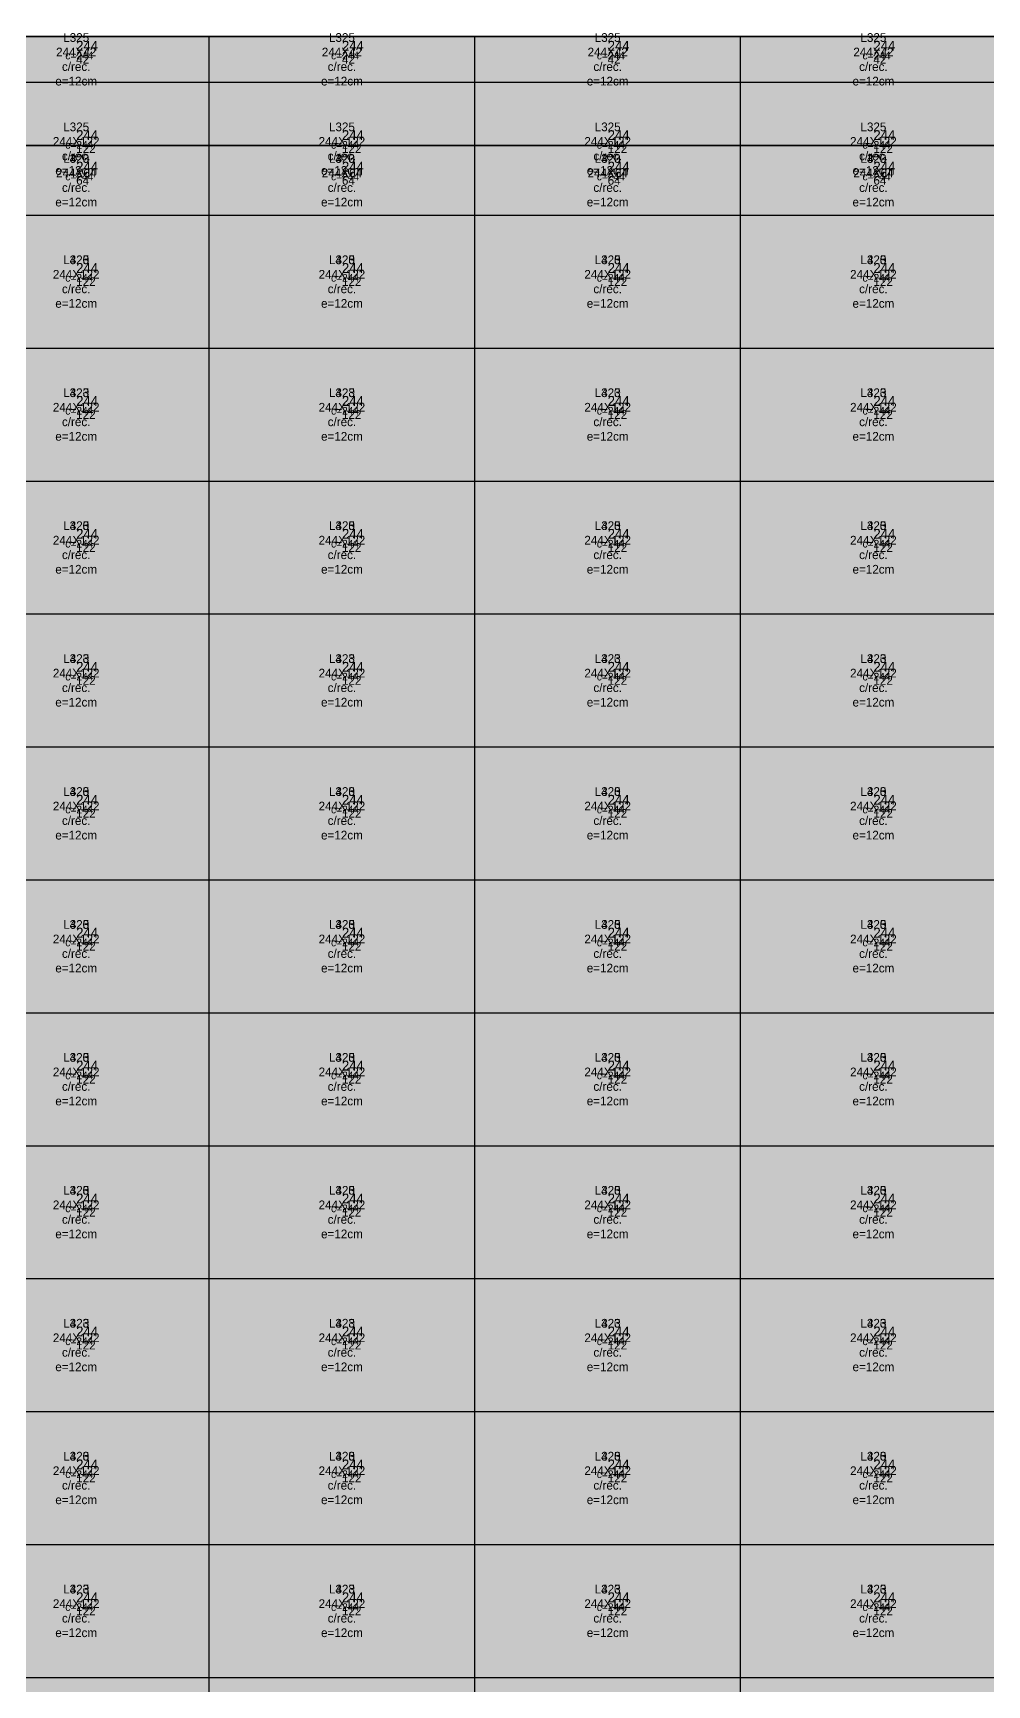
# Model space of a CAD drawing. Extents: x -13000 to 6245, y -61 to 2973.
# Drawn here: x 1790 to 2666, y 1457 to 2973 of the extents above; entities that cross this region are included whole.
import ezdxf

# ---------------------------------------------------------------- set-up
doc = ezdxf.new("R2010")
doc.units = 0
for name, color, linetype in [('3', 3, 'Continuous'), ('4', 4, 'Continuous'), ('AUX00', 7, 'Continuous'), ('Hachura', 251, 'Continuous'), ('Painéis', 200, 'Continuous')]:
    doc.layers.add(name, color=color, linetype=linetype)

msp = doc.modelspace()

# ---------------------------------------------------------------- hatches: boundary and pattern name
at = {"layer": 'Hachura'}
h = msp.add_hatch(color=7, dxfattribs=at)
h.dxf.hatch_style = 1
h.paths.add_polyline_path([(0, 0), (6184.2, 0), (6184.2, 2970), (0, 2970)])
h = msp.add_hatch(color=7, dxfattribs=at)
h.dxf.hatch_style = 1
h.paths.add_polyline_path([(0, 0), (5984.2, 0), (5984.2, 2870), (0, 2870)])
h = msp.add_hatch(color=7, dxfattribs=at)
h.dxf.hatch_style = 1
h.paths.add_polyline_path([(0, 0), (5984.2, 0), (5984.2, 2870), (0, 2870)])

# ---------------------------------------------------------------- linework, layer by layer
at = {"layer": '3'}
for p, q in [((6184.2, 2970), (0, 2970)), ((5984.2, 2870), (0, 2870)), ((5984.2, 2870), (0, 2870))]:
    msp.add_line(p, q, dxfattribs=at)
at = {"layer": '3', "lineweight": 25}
for points in [[(0, 0), (6184.2, 0), (6184.2, 2970), (0, 2970)], [(0, 0), (5984.2, 0), (5984.2, 2870), (0, 2870)], [(0, 0), (5984.2, 0), (5984.2, 2870), (0, 2870)]]:
    msp.add_lwpolyline(points, close=True, dxfattribs=at)
at = {"layer": '3'}
for points in [[(0, 2970), (6184.2, 2970)], [(1952, 0), (1952, 2970)], [(2196, 0), (2196, 2970)], [(2440, 0), (2440, 2970)], [(0, 2928), (6184.2, 2928)], [(0, 2870), (5984.2, 2870)], [(0, 2870), (5984.2, 2870)], [(1952, 0), (1952, 2870)], [(1952, 0), (1952, 2870)], [(2196, 0), (2196, 2870)], [(2196, 0), (2196, 2870)], [(2440, 0), (2440, 2870)], [(2440, 0), (2440, 2870)], [(0, 2806), (5984.2, 2806)], [(0, 2806), (6184.2, 2806)], [(0, 2806), (5984.2, 2806)], [(0, 2684), (5984.2, 2684)], [(0, 2684), (6184.2, 2684)], [(0, 2684), (5984.2, 2684)], [(0, 2562), (5984.2, 2562)], [(0, 2562), (6184.2, 2562)], [(0, 2562), (5984.2, 2562)], [(0, 2440), (5984.2, 2440)], [(0, 2440), (6184.2, 2440)], [(0, 2440), (5984.2, 2440)], [(0, 2318), (5984.2, 2318)], [(0, 2318), (6184.2, 2318)], [(0, 2318), (5984.2, 2318)], [(0, 2196), (5984.2, 2196)], [(0, 2196), (6184.2, 2196)], [(0, 2196), (5984.2, 2196)], [(0, 2074), (5984.2, 2074)], [(0, 2074), (6184.2, 2074)], [(0, 2074), (5984.2, 2074)], [(0, 1952), (5984.2, 1952)], [(0, 1952), (6184.2, 1952)], [(0, 1952), (5984.2, 1952)], [(0, 1830), (5984.2, 1830)], [(0, 1830), (6184.2, 1830)], [(0, 1830), (5984.2, 1830)], [(0, 1708), (5984.2, 1708)], [(0, 1708), (6184.2, 1708)], [(0, 1708), (5984.2, 1708)], [(0, 1586), (5984.2, 1586)], [(0, 1586), (6184.2, 1586)], [(0, 1586), (5984.2, 1586)], [(0, 1464), (5984.2, 1464)], [(0, 1464), (6184.2, 1464)], [(0, 1464), (5984.2, 1464)]]:
    msp.add_lwpolyline(points, dxfattribs=at)
at = {"layer": 'Painéis', "lineweight": 18}
for p, q in [((0, 2970), (6184.2, 2970)), ((1952, 0), (1952, 2970)), ((2196, 0), (2196, 2970)), ((2440, 0), (2440, 2970)), ((0, 2928), (6184.2, 2928)), ((0, 2870), (5984.2, 2870)), ((0, 2870), (5984.2, 2870)), ((1952, 0), (1952, 2870)), ((1952, 0), (1952, 2870)), ((2196, 0), (2196, 2870)), ((2196, 0), (2196, 2870)), ((2440, 0), (2440, 2870)), ((2440, 0), (2440, 2870)), ((0, 2806), (5984.2, 2806)), ((0, 2806), (6184.2, 2806)), ((0, 2806), (5984.2, 2806)), ((0, 2684), (5984.2, 2684)), ((0, 2684), (6184.2, 2684)), ((0, 2684), (5984.2, 2684)), ((0, 2562), (5984.2, 2562)), ((0, 2562), (6184.2, 2562)), ((0, 2562), (5984.2, 2562)), ((0, 2440), (5984.2, 2440)), ((0, 2440), (6184.2, 2440)), ((0, 2440), (5984.2, 2440)), ((0, 2318), (5984.2, 2318)), ((0, 2318), (6184.2, 2318)), ((0, 2318), (5984.2, 2318)), ((0, 2196), (5984.2, 2196)), ((0, 2196), (6184.2, 2196)), ((0, 2196), (5984.2, 2196)), ((0, 2074), (5984.2, 2074)), ((0, 2074), (6184.2, 2074)), ((0, 2074), (5984.2, 2074)), ((0, 1952), (5984.2, 1952)), ((0, 1952), (6184.2, 1952)), ((0, 1952), (5984.2, 1952)), ((0, 1830), (5984.2, 1830)), ((0, 1830), (6184.2, 1830)), ((0, 1830), (5984.2, 1830)), ((0, 1708), (5984.2, 1708)), ((0, 1708), (6184.2, 1708)), ((0, 1708), (5984.2, 1708)), ((0, 1586), (5984.2, 1586)), ((0, 1586), (6184.2, 1586)), ((0, 1586), (5984.2, 1586)), ((0, 1464), (5984.2, 1464)), ((0, 1464), (6184.2, 1464)), ((0, 1464), (5984.2, 1464))]:
    msp.add_line(p, q, dxfattribs=at)

# ---------------------------------------------------------------- texts
at = {"layer": '3'}
for p in [(1820, 2949), (2064, 2949), (2308, 2949), (2552, 2949), (1820, 2867), (2064, 2867), (2308, 2867), (2552, 2867), (1820, 2838), (1820, 2838), (2064, 2838), (2064, 2838), (2308, 2838), (2308, 2838), (2552, 2838), (2552, 2838), (1820, 2745), (1820, 2745), (1820, 2745), (2064, 2745), (2064, 2745), (2064, 2745), (2308, 2745), (2308, 2745), (2308, 2745), (2552, 2745), (2552, 2745), (2552, 2745), (1820, 2623), (1820, 2623), (1820, 2623), (2064, 2623), (2064, 2623), (2064, 2623), (2308, 2623), (2308, 2623), (2308, 2623), (2552, 2623), (2552, 2623), (2552, 2623), (1820, 2501), (1820, 2501), (1820, 2501), (2064, 2501), (2064, 2501), (2064, 2501), (2308, 2501), (2308, 2501), (2308, 2501), (2552, 2501), (2552, 2501), (2552, 2501), (1820, 2379), (1820, 2379), (1820, 2379), (2064, 2379), (2064, 2379), (2064, 2379), (2308, 2379), (2308, 2379), (2308, 2379), (2552, 2379), (2552, 2379), (2552, 2379), (1820, 2257), (1820, 2257), (1820, 2257), (2064, 2257), (2064, 2257), (2064, 2257), (2308, 2257), (2308, 2257), (2308, 2257), (2552, 2257), (2552, 2257), (2552, 2257), (1820, 2135), (1820, 2135), (1820, 2135), (2064, 2135), (2064, 2135), (2064, 2135), (2308, 2135), (2308, 2135), (2308, 2135), (2552, 2135), (2552, 2135), (2552, 2135), (1820, 2013), (1820, 2013), (1820, 2013), (2064, 2013), (2064, 2013), (2064, 2013), (2308, 2013), (2308, 2013), (2308, 2013), (2552, 2013), (2552, 2013), (2552, 2013), (1820, 1891), (1820, 1891), (1820, 1891), (2064, 1891), (2064, 1891), (2064, 1891), (2308, 1891), (2308, 1891), (2308, 1891), (2552, 1891), (2552, 1891), (2552, 1891), (1820, 1769), (1820, 1769), (1820, 1769), (2064, 1769), (2064, 1769), (2064, 1769), (2308, 1769), (2308, 1769), (2308, 1769), (2552, 1769), (2552, 1769), (2552, 1769), (1820, 1647), (1820, 1647), (1820, 1647), (2064, 1647), (2064, 1647), (2064, 1647), (2308, 1647), (2308, 1647), (2308, 1647), (2552, 1647), (2552, 1647), (2552, 1647), (1820, 1525), (1820, 1525), (1820, 1525), (2064, 1525), (2064, 1525), (2064, 1525), (2308, 1525), (2308, 1525), (2308, 1525), (2552, 1525), (2552, 1525), (2552, 1525)]:
    msp.add_text('c=244', height=7, dxfattribs=at).set_placement(p)
at = {"layer": '4'}
for s, height, p in [('244', 9, (1830, 2957)), ('244', 9, (2074, 2957)), ('244', 9, (2318, 2957)), ('244', 9, (2562, 2957)), ('42', 8, (1830, 2945)), ('42', 8, (2074, 2945)), ('42', 8, (2318, 2945)), ('42', 8, (2562, 2945)), ('244', 9, (1830, 2875)), ('244', 9, (2074, 2875)), ('244', 9, (2318, 2875)), ('244', 9, (2562, 2875)), ('122', 8, (1830, 2863)), ('122', 8, (2074, 2863)), ('122', 8, (2318, 2863)), ('122', 8, (2562, 2863)), ('244', 9, (1830, 2846)), ('244', 9, (1830, 2846)), ('244', 9, (2074, 2846)), ('244', 9, (2074, 2846)), ('244', 9, (2318, 2846)), ('244', 9, (2318, 2846)), ('244', 9, (2562, 2846)), ('244', 9, (2562, 2846)), ('64', 8, (1830, 2834)), ('64', 8, (1830, 2834)), ('64', 8, (2074, 2834)), ('64', 8, (2074, 2834)), ('64', 8, (2318, 2834)), ('64', 8, (2318, 2834)), ('64', 8, (2562, 2834)), ('64', 8, (2562, 2834)), ('244', 9, (1830, 2753)), ('244', 9, (1830, 2753)), ('244', 9, (1830, 2753)), ('244', 9, (2074, 2753)), ('244', 9, (2074, 2753)), ('244', 9, (2074, 2753)), ('244', 9, (2318, 2753)), ('244', 9, (2318, 2753)), ('244', 9, (2318, 2753)), ('244', 9, (2562, 2753)), ('244', 9, (2562, 2753)), ('244', 9, (2562, 2753)), ('122', 8, (1830, 2741)), ('122', 8, (1830, 2741)), ('122', 8, (1830, 2741)), ('122', 8, (2074, 2741)), ('122', 8, (2074, 2741)), ('122', 8, (2074, 2741)), ('122', 8, (2318, 2741)), ('122', 8, (2318, 2741)), ('122', 8, (2318, 2741)), ('122', 8, (2562, 2741)), ('122', 8, (2562, 2741)), ('122', 8, (2562, 2741)), ('244', 9, (1830, 2631)), ('244', 9, (1830, 2631)), ('244', 9, (1830, 2631)), ('244', 9, (2074, 2631)), ('244', 9, (2074, 2631)), ('244', 9, (2074, 2631)), ('244', 9, (2318, 2631)), ('244', 9, (2318, 2631)), ('244', 9, (2318, 2631)), ('244', 9, (2562, 2631)), ('244', 9, (2562, 2631)), ('244', 9, (2562, 2631)), ('122', 8, (1830, 2619)), ('122', 8, (1830, 2619)), ('122', 8, (1830, 2619)), ('122', 8, (2074, 2619)), ('122', 8, (2074, 2619)), ('122', 8, (2074, 2619)), ('122', 8, (2318, 2619)), ('122', 8, (2318, 2619)), ('122', 8, (2318, 2619)), ('122', 8, (2562, 2619)), ('122', 8, (2562, 2619)), ('122', 8, (2562, 2619)), ('244', 9, (1830, 2509)), ('244', 9, (1830, 2509)), ('244', 9, (1830, 2509)), ('244', 9, (2074, 2509)), ('244', 9, (2074, 2509)), ('244', 9, (2074, 2509)), ('244', 9, (2318, 2509)), ('244', 9, (2318, 2509)), ('244', 9, (2318, 2509)), ('244', 9, (2562, 2509)), ('244', 9, (2562, 2509)), ('244', 9, (2562, 2509)), ('122', 8, (1830, 2497)), ('122', 8, (1830, 2497)), ('122', 8, (1830, 2497)), ('122', 8, (2074, 2497)), ('122', 8, (2074, 2497)), ('122', 8, (2074, 2497)), ('122', 8, (2318, 2497)), ('122', 8, (2318, 2497)), ('122', 8, (2318, 2497)), ('122', 8, (2562, 2497)), ('122', 8, (2562, 2497)), ('122', 8, (2562, 2497)), ('244', 9, (1830, 2387)), ('244', 9, (1830, 2387)), ('244', 9, (1830, 2387)), ('244', 9, (2074, 2387)), ('244', 9, (2074, 2387)), ('244', 9, (2074, 2387)), ('244', 9, (2318, 2387)), ('244', 9, (2318, 2387)), ('244', 9, (2318, 2387)), ('244', 9, (2562, 2387)), ('244', 9, (2562, 2387)), ('244', 9, (2562, 2387)), ('122', 8, (1830, 2375)), ('122', 8, (1830, 2375)), ('122', 8, (1830, 2375)), ('122', 8, (2074, 2375)), ('122', 8, (2074, 2375)), ('122', 8, (2074, 2375)), ('122', 8, (2318, 2375)), ('122', 8, (2318, 2375)), ('122', 8, (2318, 2375)), ('122', 8, (2562, 2375)), ('122', 8, (2562, 2375)), ('122', 8, (2562, 2375)), ('244', 9, (1830, 2265)), ('244', 9, (1830, 2265)), ('244', 9, (1830, 2265)), ('244', 9, (2074, 2265)), ('244', 9, (2074, 2265)), ('244', 9, (2074, 2265)), ('244', 9, (2318, 2265)), ('244', 9, (2318, 2265)), ('244', 9, (2318, 2265)), ('244', 9, (2562, 2265)), ('244', 9, (2562, 2265)), ('244', 9, (2562, 2265)), ('122', 8, (1830, 2253)), ('122', 8, (1830, 2253)), ('122', 8, (1830, 2253)), ('122', 8, (2074, 2253)), ('122', 8, (2074, 2253)), ('122', 8, (2074, 2253)), ('122', 8, (2318, 2253)), ('122', 8, (2318, 2253)), ('122', 8, (2318, 2253)), ('122', 8, (2562, 2253)), ('122', 8, (2562, 2253)), ('122', 8, (2562, 2253)), ('244', 9, (1830, 2143)), ('244', 9, (1830, 2143)), ('244', 9, (1830, 2143)), ('122', 8, (1830, 2131)), ('122', 8, (1830, 2131)), ('122', 8, (1830, 2131)), ('244', 9, (2074, 2143)), ('244', 9, (2074, 2143)), ('244', 9, (2074, 2143)), ('122', 8, (2074, 2131)), ('122', 8, (2074, 2131)), ('122', 8, (2074, 2131)), ('244', 9, (2318, 2143)), ('244', 9, (2318, 2143)), ('244', 9, (2318, 2143)), ('122', 8, (2318, 2131)), ('122', 8, (2318, 2131)), ('122', 8, (2318, 2131)), ('244', 9, (2562, 2143)), ('244', 9, (2562, 2143)), ('244', 9, (2562, 2143)), ('122', 8, (2562, 2131)), ('122', 8, (2562, 2131)), ('122', 8, (2562, 2131)), ('244', 9, (1830, 2021)), ('244', 9, (1830, 2021)), ('244', 9, (1830, 2021)), ('122', 8, (1830, 2009)), ('122', 8, (1830, 2009)), ('122', 8, (1830, 2009)), ('244', 9, (2074, 2021)), ('244', 9, (2074, 2021)), ('244', 9, (2074, 2021)), ('122', 8, (2074, 2009)), ('122', 8, (2074, 2009)), ('122', 8, (2074, 2009)), ('244', 9, (2318, 2021)), ('244', 9, (2318, 2021)), ('244', 9, (2318, 2021)), ('122', 8, (2318, 2009)), ('122', 8, (2318, 2009)), ('122', 8, (2318, 2009)), ('244', 9, (2562, 2021)), ('244', 9, (2562, 2021)), ('244', 9, (2562, 2021)), ('122', 8, (2562, 2009)), ('122', 8, (2562, 2009)), ('122', 8, (2562, 2009)), ('244', 9, (1830, 1899)), ('244', 9, (1830, 1899)), ('244', 9, (1830, 1899)), ('122', 8, (1830, 1887)), ('122', 8, (1830, 1887)), ('122', 8, (1830, 1887)), ('244', 9, (2074, 1899)), ('244', 9, (2074, 1899)), ('244', 9, (2074, 1899)), ('122', 8, (2074, 1887)), ('122', 8, (2074, 1887)), ('122', 8, (2074, 1887)), ('244', 9, (2318, 1899)), ('244', 9, (2318, 1899)), ('244', 9, (2318, 1899)), ('122', 8, (2318, 1887)), ('122', 8, (2318, 1887)), ('122', 8, (2318, 1887)), ('244', 9, (2562, 1899)), ('244', 9, (2562, 1899)), ('244', 9, (2562, 1899)), ('122', 8, (2562, 1887)), ('122', 8, (2562, 1887)), ('122', 8, (2562, 1887)), ('244', 9, (1830, 1777)), ('244', 9, (1830, 1777)), ('244', 9, (1830, 1777)), ('244', 9, (2074, 1777)), ('244', 9, (2074, 1777)), ('244', 9, (2074, 1777)), ('244', 9, (2318, 1777)), ('244', 9, (2318, 1777)), ('244', 9, (2318, 1777)), ('244', 9, (2562, 1777)), ('244', 9, (2562, 1777)), ('244', 9, (2562, 1777)), ('122', 8, (1830, 1765)), ('122', 8, (1830, 1765)), ('122', 8, (1830, 1765)), ('122', 8, (2074, 1765)), ('122', 8, (2074, 1765)), ('122', 8, (2074, 1765)), ('122', 8, (2318, 1765)), ('122', 8, (2318, 1765)), ('122', 8, (2318, 1765)), ('122', 8, (2562, 1765)), ('122', 8, (2562, 1765)), ('122', 8, (2562, 1765)), ('244', 9, (1830, 1655)), ('244', 9, (1830, 1655)), ('244', 9, (1830, 1655)), ('244', 9, (2074, 1655)), ('244', 9, (2074, 1655)), ('244', 9, (2074, 1655)), ('244', 9, (2318, 1655)), ('244', 9, (2318, 1655)), ('244', 9, (2318, 1655)), ('244', 9, (2562, 1655)), ('244', 9, (2562, 1655)), ('244', 9, (2562, 1655)), ('122', 8, (1830, 1643)), ('122', 8, (1830, 1643)), ('122', 8, (1830, 1643)), ('122', 8, (2074, 1643)), ('122', 8, (2074, 1643)), ('122', 8, (2074, 1643)), ('122', 8, (2318, 1643)), ('122', 8, (2318, 1643)), ('122', 8, (2318, 1643)), ('122', 8, (2562, 1643)), ('122', 8, (2562, 1643)), ('122', 8, (2562, 1643)), ('244', 9, (1830, 1533)), ('244', 9, (1830, 1533)), ('244', 9, (1830, 1533)), ('244', 9, (2074, 1533)), ('244', 9, (2074, 1533)), ('244', 9, (2074, 1533)), ('244', 9, (2318, 1533)), ('244', 9, (2318, 1533)), ('244', 9, (2318, 1533)), ('244', 9, (2562, 1533)), ('244', 9, (2562, 1533)), ('244', 9, (2562, 1533)), ('122', 8, (1830, 1521)), ('122', 8, (1830, 1521)), ('122', 8, (1830, 1521)), ('122', 8, (2074, 1521)), ('122', 8, (2074, 1521)), ('122', 8, (2074, 1521)), ('122', 8, (2318, 1521)), ('122', 8, (2318, 1521)), ('122', 8, (2318, 1521)), ('122', 8, (2562, 1521)), ('122', 8, (2562, 1521)), ('122', 8, (2562, 1521))]:
    msp.add_text(s, height=height, dxfattribs=at).set_placement(p)
at = {"layer": 'AUX00', "char_height": 8, "attachment_point": 5}
for s, insert in [('\\pxqc;L325^J244X42^Jc/rec.^Je=12cm', (1830, 2949)), ('\\pxqc;L325^J244X42^Jc/rec.^Je=12cm', (2074, 2949)), ('\\pxqc;L325^J244X42^Jc/rec.^Je=12cm', (2318, 2949)), ('\\pxqc;L325^J244X42^Jc/rec.^Je=12cm', (2562, 2949)), ('\\pxqc;L325^J244X122^Jc/rec.^Je=12cm', (1830, 2867)), ('\\pxqc;L325^J244X122^Jc/rec.^Je=12cm', (2074, 2867)), ('\\pxqc;L325^J244X122^Jc/rec.^Je=12cm', (2318, 2867)), ('\\pxqc;L325^J244X122^Jc/rec.^Je=12cm', (2562, 2867)), ('\\pxqc;L323^J244X64^Jc/rec.^Je=12cm', (1830, 2838)), ('\\pxqc;L420^J244X64^Jc/rec.^Je=12cm', (1830, 2838)), ('\\pxqc;L323^J244X64^Jc/rec.^Je=12cm', (2074, 2838)), ('\\pxqc;L420^J244X64^Jc/rec.^Je=12cm', (2074, 2838)), ('\\pxqc;L323^J244X64^Jc/rec.^Je=12cm', (2318, 2838)), ('\\pxqc;L420^J244X64^Jc/rec.^Je=12cm', (2318, 2838)), ('\\pxqc;L323^J244X64^Jc/rec.^Je=12cm', (2562, 2838)), ('\\pxqc;L420^J244X64^Jc/rec.^Je=12cm', (2562, 2838)), ('\\pxqc;L323^J244X122^Jc/rec.^Je=12cm', (1830, 2745)), ('\\pxqc;L325^J244X122^Jc/rec.^Je=12cm', (1830, 2745)), ('\\pxqc;L420^J244X122^Jc/rec.^Je=12cm', (1830, 2745)), ('\\pxqc;L323^J244X122^Jc/rec.^Je=12cm', (2074, 2745)), ('\\pxqc;L325^J244X122^Jc/rec.^Je=12cm', (2074, 2745)), ('\\pxqc;L420^J244X122^Jc/rec.^Je=12cm', (2074, 2745)), ('\\pxqc;L323^J244X122^Jc/rec.^Je=12cm', (2318, 2745)), ('\\pxqc;L325^J244X122^Jc/rec.^Je=12cm', (2318, 2745)), ('\\pxqc;L420^J244X122^Jc/rec.^Je=12cm', (2318, 2745)), ('\\pxqc;L323^J244X122^Jc/rec.^Je=12cm', (2562, 2745)), ('\\pxqc;L325^J244X122^Jc/rec.^Je=12cm', (2562, 2745)), ('\\pxqc;L420^J244X122^Jc/rec.^Je=12cm', (2562, 2745)), ('\\pxqc;L323^J244X122^Jc/rec.^Je=12cm', (1830, 2623)), ('\\pxqc;L325^J244X122^Jc/rec.^Je=12cm', (1830, 2623)), ('\\pxqc;L420^J244X122^Jc/rec.^Je=12cm', (1830, 2623)), ('\\pxqc;L323^J244X122^Jc/rec.^Je=12cm', (2074, 2623)), ('\\pxqc;L325^J244X122^Jc/rec.^Je=12cm', (2074, 2623)), ('\\pxqc;L420^J244X122^Jc/rec.^Je=12cm', (2074, 2623)), ('\\pxqc;L323^J244X122^Jc/rec.^Je=12cm', (2318, 2623)), ('\\pxqc;L325^J244X122^Jc/rec.^Je=12cm', (2318, 2623)), ('\\pxqc;L420^J244X122^Jc/rec.^Je=12cm', (2318, 2623)), ('\\pxqc;L323^J244X122^Jc/rec.^Je=12cm', (2562, 2623)), ('\\pxqc;L325^J244X122^Jc/rec.^Je=12cm', (2562, 2623)), ('\\pxqc;L420^J244X122^Jc/rec.^Je=12cm', (2562, 2623)), ('\\pxqc;L323^J244X122^Jc/rec.^Je=12cm', (1830, 2501)), ('\\pxqc;L325^J244X122^Jc/rec.^Je=12cm', (1830, 2501)), ('\\pxqc;L420^J244X122^Jc/rec.^Je=12cm', (1830, 2501)), ('\\pxqc;L323^J244X122^Jc/rec.^Je=12cm', (2074, 2501)), ('\\pxqc;L325^J244X122^Jc/rec.^Je=12cm', (2074, 2501)), ('\\pxqc;L420^J244X122^Jc/rec.^Je=12cm', (2074, 2501)), ('\\pxqc;L323^J244X122^Jc/rec.^Je=12cm', (2318, 2501)), ('\\pxqc;L325^J244X122^Jc/rec.^Je=12cm', (2318, 2501)), ('\\pxqc;L420^J244X122^Jc/rec.^Je=12cm', (2318, 2501)), ('\\pxqc;L323^J244X122^Jc/rec.^Je=12cm', (2562, 2501)), ('\\pxqc;L325^J244X122^Jc/rec.^Je=12cm', (2562, 2501)), ('\\pxqc;L420^J244X122^Jc/rec.^Je=12cm', (2562, 2501)), ('\\pxqc;L323^J244X122^Jc/rec.^Je=12cm', (1830, 2379)), ('\\pxqc;L325^J244X122^Jc/rec.^Je=12cm', (1830, 2379)), ('\\pxqc;L420^J244X122^Jc/rec.^Je=12cm', (1830, 2379)), ('\\pxqc;L323^J244X122^Jc/rec.^Je=12cm', (2074, 2379)), ('\\pxqc;L325^J244X122^Jc/rec.^Je=12cm', (2074, 2379)), ('\\pxqc;L420^J244X122^Jc/rec.^Je=12cm', (2074, 2379)), ('\\pxqc;L323^J244X122^Jc/rec.^Je=12cm', (2318, 2379)), ('\\pxqc;L325^J244X122^Jc/rec.^Je=12cm', (2318, 2379)), ('\\pxqc;L420^J244X122^Jc/rec.^Je=12cm', (2318, 2379)), ('\\pxqc;L323^J244X122^Jc/rec.^Je=12cm', (2562, 2379)), ('\\pxqc;L325^J244X122^Jc/rec.^Je=12cm', (2562, 2379)), ('\\pxqc;L420^J244X122^Jc/rec.^Je=12cm', (2562, 2379)), ('\\pxqc;L323^J244X122^Jc/rec.^Je=12cm', (1830, 2257)), ('\\pxqc;L325^J244X122^Jc/rec.^Je=12cm', (1830, 2257)), ('\\pxqc;L420^J244X122^Jc/rec.^Je=12cm', (1830, 2257)), ('\\pxqc;L323^J244X122^Jc/rec.^Je=12cm', (2074, 2257)), ('\\pxqc;L325^J244X122^Jc/rec.^Je=12cm', (2074, 2257)), ('\\pxqc;L420^J244X122^Jc/rec.^Je=12cm', (2074, 2257)), ('\\pxqc;L323^J244X122^Jc/rec.^Je=12cm', (2318, 2257)), ('\\pxqc;L325^J244X122^Jc/rec.^Je=12cm', (2318, 2257)), ('\\pxqc;L420^J244X122^Jc/rec.^Je=12cm', (2318, 2257)), ('\\pxqc;L323^J244X122^Jc/rec.^Je=12cm', (2562, 2257)), ('\\pxqc;L325^J244X122^Jc/rec.^Je=12cm', (2562, 2257)), ('\\pxqc;L420^J244X122^Jc/rec.^Je=12cm', (2562, 2257)), ('\\pxqc;L323^J244X122^Jc/rec.^Je=12cm', (1830, 2135)), ('\\pxqc;L325^J244X122^Jc/rec.^Je=12cm', (1830, 2135)), ('\\pxqc;L420^J244X122^Jc/rec.^Je=12cm', (1830, 2135)), ('\\pxqc;L323^J244X122^Jc/rec.^Je=12cm', (2074, 2135)), ('\\pxqc;L325^J244X122^Jc/rec.^Je=12cm', (2074, 2135)), ('\\pxqc;L420^J244X122^Jc/rec.^Je=12cm', (2074, 2135)), ('\\pxqc;L323^J244X122^Jc/rec.^Je=12cm', (2318, 2135)), ('\\pxqc;L325^J244X122^Jc/rec.^Je=12cm', (2318, 2135)), ('\\pxqc;L420^J244X122^Jc/rec.^Je=12cm', (2318, 2135)), ('\\pxqc;L323^J244X122^Jc/rec.^Je=12cm', (2562, 2135)), ('\\pxqc;L325^J244X122^Jc/rec.^Je=12cm', (2562, 2135)), ('\\pxqc;L420^J244X122^Jc/rec.^Je=12cm', (2562, 2135)), ('\\pxqc;L323^J244X122^Jc/rec.^Je=12cm', (1830, 2013)), ('\\pxqc;L325^J244X122^Jc/rec.^Je=12cm', (1830, 2013)), ('\\pxqc;L420^J244X122^Jc/rec.^Je=12cm', (1830, 2013)), ('\\pxqc;L323^J244X122^Jc/rec.^Je=12cm', (2074, 2013)), ('\\pxqc;L325^J244X122^Jc/rec.^Je=12cm', (2074, 2013)), ('\\pxqc;L420^J244X122^Jc/rec.^Je=12cm', (2074, 2013)), ('\\pxqc;L323^J244X122^Jc/rec.^Je=12cm', (2318, 2013)), ('\\pxqc;L325^J244X122^Jc/rec.^Je=12cm', (2318, 2013)), ('\\pxqc;L420^J244X122^Jc/rec.^Je=12cm', (2318, 2013)), ('\\pxqc;L323^J244X122^Jc/rec.^Je=12cm', (2562, 2013)), ('\\pxqc;L325^J244X122^Jc/rec.^Je=12cm', (2562, 2013)), ('\\pxqc;L420^J244X122^Jc/rec.^Je=12cm', (2562, 2013)), ('\\pxqc;L323^J244X122^Jc/rec.^Je=12cm', (1830, 1891)), ('\\pxqc;L325^J244X122^Jc/rec.^Je=12cm', (1830, 1891)), ('\\pxqc;L420^J244X122^Jc/rec.^Je=12cm', (1830, 1891)), ('\\pxqc;L323^J244X122^Jc/rec.^Je=12cm', (2074, 1891)), ('\\pxqc;L325^J244X122^Jc/rec.^Je=12cm', (2074, 1891)), ('\\pxqc;L420^J244X122^Jc/rec.^Je=12cm', (2074, 1891)), ('\\pxqc;L323^J244X122^Jc/rec.^Je=12cm', (2318, 1891)), ('\\pxqc;L325^J244X122^Jc/rec.^Je=12cm', (2318, 1891)), ('\\pxqc;L420^J244X122^Jc/rec.^Je=12cm', (2318, 1891)), ('\\pxqc;L323^J244X122^Jc/rec.^Je=12cm', (2562, 1891)), ('\\pxqc;L325^J244X122^Jc/rec.^Je=12cm', (2562, 1891)), ('\\pxqc;L420^J244X122^Jc/rec.^Je=12cm', (2562, 1891)), ('\\pxqc;L323^J244X122^Jc/rec.^Je=12cm', (1830, 1769)), ('\\pxqc;L325^J244X122^Jc/rec.^Je=12cm', (1830, 1769)), ('\\pxqc;L420^J244X122^Jc/rec.^Je=12cm', (1830, 1769)), ('\\pxqc;L323^J244X122^Jc/rec.^Je=12cm', (2074, 1769)), ('\\pxqc;L325^J244X122^Jc/rec.^Je=12cm', (2074, 1769)), ('\\pxqc;L420^J244X122^Jc/rec.^Je=12cm', (2074, 1769)), ('\\pxqc;L323^J244X122^Jc/rec.^Je=12cm', (2318, 1769)), ('\\pxqc;L325^J244X122^Jc/rec.^Je=12cm', (2318, 1769)), ('\\pxqc;L420^J244X122^Jc/rec.^Je=12cm', (2318, 1769)), ('\\pxqc;L323^J244X122^Jc/rec.^Je=12cm', (2562, 1769)), ('\\pxqc;L325^J244X122^Jc/rec.^Je=12cm', (2562, 1769)), ('\\pxqc;L420^J244X122^Jc/rec.^Je=12cm', (2562, 1769)), ('\\pxqc;L323^J244X122^Jc/rec.^Je=12cm', (1830, 1647)), ('\\pxqc;L325^J244X122^Jc/rec.^Je=12cm', (1830, 1647)), ('\\pxqc;L420^J244X122^Jc/rec.^Je=12cm', (1830, 1647)), ('\\pxqc;L323^J244X122^Jc/rec.^Je=12cm', (2074, 1647)), ('\\pxqc;L325^J244X122^Jc/rec.^Je=12cm', (2074, 1647)), ('\\pxqc;L420^J244X122^Jc/rec.^Je=12cm', (2074, 1647)), ('\\pxqc;L323^J244X122^Jc/rec.^Je=12cm', (2318, 1647)), ('\\pxqc;L325^J244X122^Jc/rec.^Je=12cm', (2318, 1647)), ('\\pxqc;L420^J244X122^Jc/rec.^Je=12cm', (2318, 1647)), ('\\pxqc;L323^J244X122^Jc/rec.^Je=12cm', (2562, 1647)), ('\\pxqc;L325^J244X122^Jc/rec.^Je=12cm', (2562, 1647)), ('\\pxqc;L420^J244X122^Jc/rec.^Je=12cm', (2562, 1647)), ('\\pxqc;L323^J244X122^Jc/rec.^Je=12cm', (1830, 1525)), ('\\pxqc;L325^J244X122^Jc/rec.^Je=12cm', (1830, 1525)), ('\\pxqc;L420^J244X122^Jc/rec.^Je=12cm', (1830, 1525)), ('\\pxqc;L323^J244X122^Jc/rec.^Je=12cm', (2074, 1525)), ('\\pxqc;L325^J244X122^Jc/rec.^Je=12cm', (2074, 1525)), ('\\pxqc;L420^J244X122^Jc/rec.^Je=12cm', (2074, 1525)), ('\\pxqc;L323^J244X122^Jc/rec.^Je=12cm', (2318, 1525)), ('\\pxqc;L325^J244X122^Jc/rec.^Je=12cm', (2318, 1525)), ('\\pxqc;L420^J244X122^Jc/rec.^Je=12cm', (2318, 1525)), ('\\pxqc;L323^J244X122^Jc/rec.^Je=12cm', (2562, 1525)), ('\\pxqc;L325^J244X122^Jc/rec.^Je=12cm', (2562, 1525)), ('\\pxqc;L420^J244X122^Jc/rec.^Je=12cm', (2562, 1525))]:
    msp.add_mtext(s, dxfattribs=dict(at, insert=insert))

doc.saveas('drawing.dxf')
